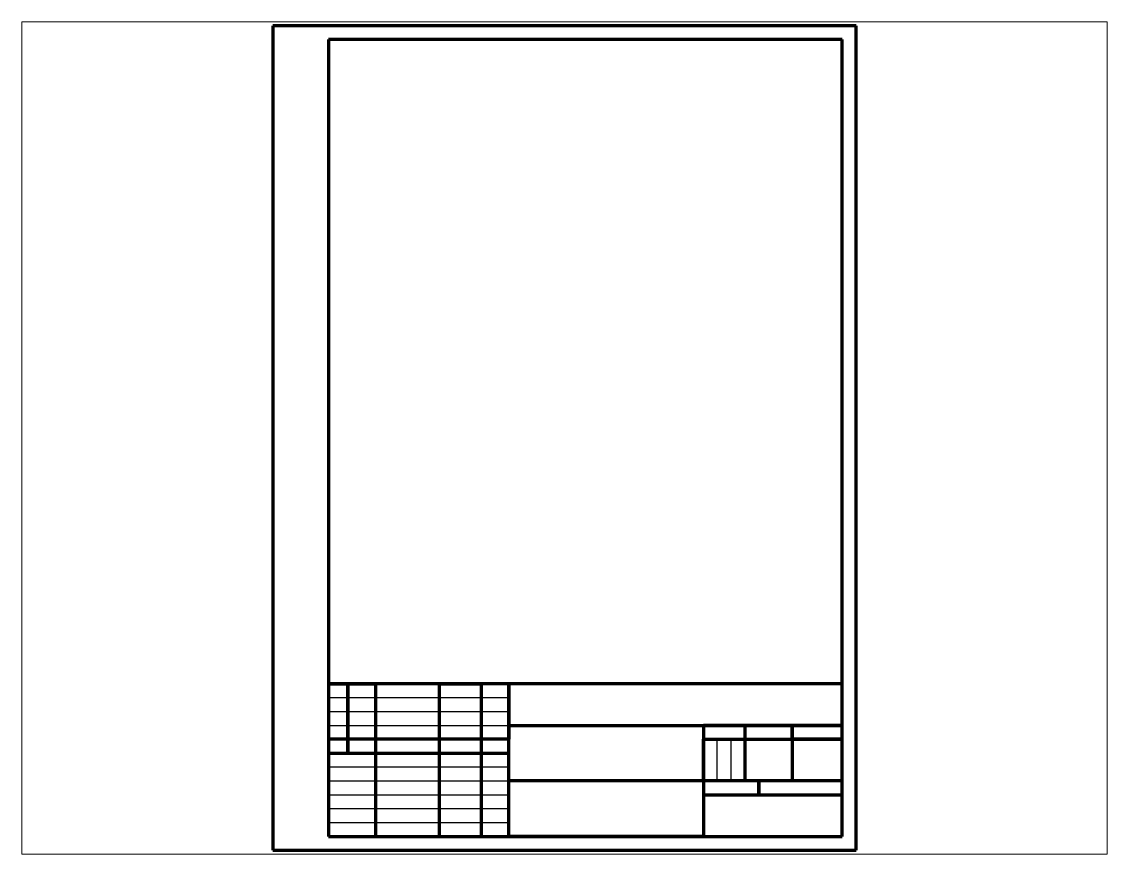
# Paper-space layout 'Layout4' of a CAD drawing. Header units: inches. Extents: x 1.08 to 9.68, y 0.82 to 7.42.
# The model-space entities are those that its viewports show. They can reach past a viewport. Long polylines and large blocks are cut down to what shows.
import ezdxf

# ---------------------------------------------------------------- set-up
doc = ezdxf.new("R2010")
doc.units = ezdxf.units.IN
doc.header["$MEASUREMENT"] = 0
doc.layers.add('contur', color=220, linetype='Continuous', lineweight=80)
doc.layers.add('subtire', color=4, linetype='Continuous', lineweight=30)

msp = doc.modelspace()

# ---------------------------------------------------------------- linework, layer by layer
at = {"layer": 'contur'}
for p, q in [((210, 297), (0, 297)), ((0, 297), (0, 0)), ((210, 0), (210, 297)), ((205, 292), (20, 292)), ((20, 292), (20, 5)), ((205, 5), (205, 292)), ((205, 60), (20, 60)), ((20, 60), (27, 60)), ((27, 60), (27, 35)), ((27, 35), (27, 60)), ((27, 60), (37, 60)), ((37, 60), (37, 5)), ((60, 5), (60, 60)), ((60, 60), (75, 60)), ((75, 60), (75, 5)), ((85, 5), (85, 60)), ((85, 60), (85, 40)), ((85, 35), (85, 45)), ((85, 45), (205, 45)), ((205, 45), (155, 45)), ((155, 45), (155, 5)), ((170, 25), (170, 45)), ((187, 40), (187, 45)), ((187, 45), (187, 25)), ((85, 40), (20, 40)), ((20, 40), (20, 35)), ((155, 25), (155, 40)), ((155, 40), (205, 40)), ((205, 40), (187, 40)), ((20, 35), (85, 35)), ((205, 25), (85, 25)), ((175, 25), (170, 25)), ((187, 25), (175, 25)), ((175, 25), (175, 20)), ((175, 20), (175, 25)), ((205, 20), (205, 25)), ((155, 20), (205, 20)), ((20, 5), (205, 5)), ((37, 5), (60, 5)), ((75, 5), (85, 5)), ((155, 5), (85, 5)), ((85, 5), (205, 5)), ((0, 0), (210, 0))]:
    msp.add_line(p, q, dxfattribs=at)
at = {"layer": 'subtire'}
for p, q in [((20, 55), (85, 55)), ((20, 50), (85, 50)), ((20, 45), (85, 45)), ((160, 25), (160, 40)), ((165, 25), (165, 40)), ((20, 30), (85, 30)), ((20, 25), (85, 25)), ((20, 20), (85, 20)), ((20, 15), (85, 15)), ((20, 10), (85, 10))]:
    msp.add_line(p, q, dxfattribs=at)

psp = doc.layouts.new('Layout4')

# ---------------------------------------------------------------- viewports
at = {"layer": '0'}
psp.add_viewport(center=(5.375, 4.125), size=(8.6, 6.6), view_center_point=(105, 148.5), view_height=299.90228, dxfattribs=at)

doc.saveas('drawing.dxf')
